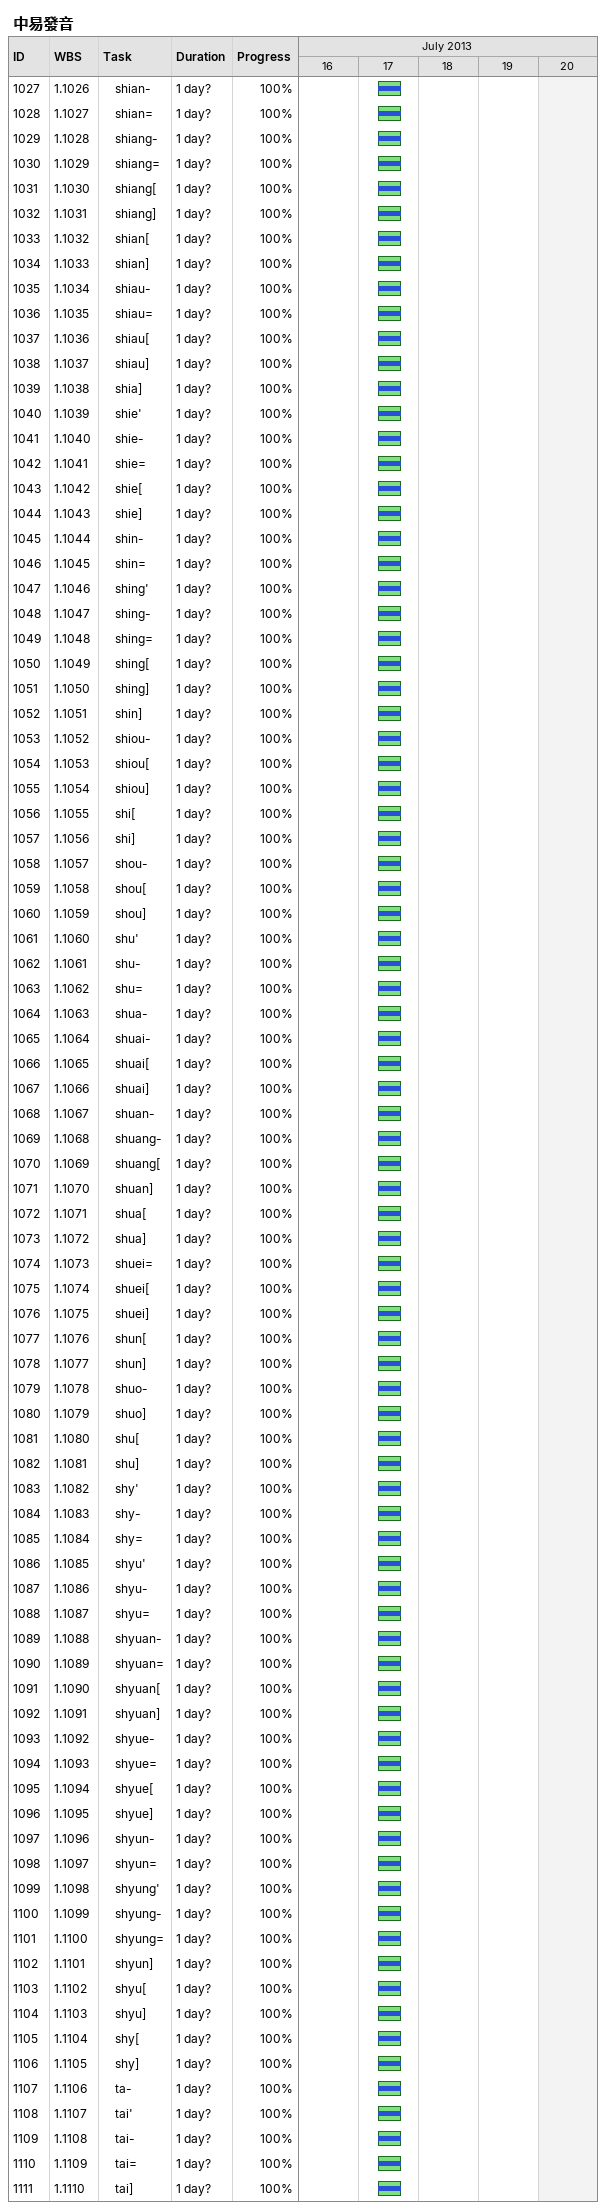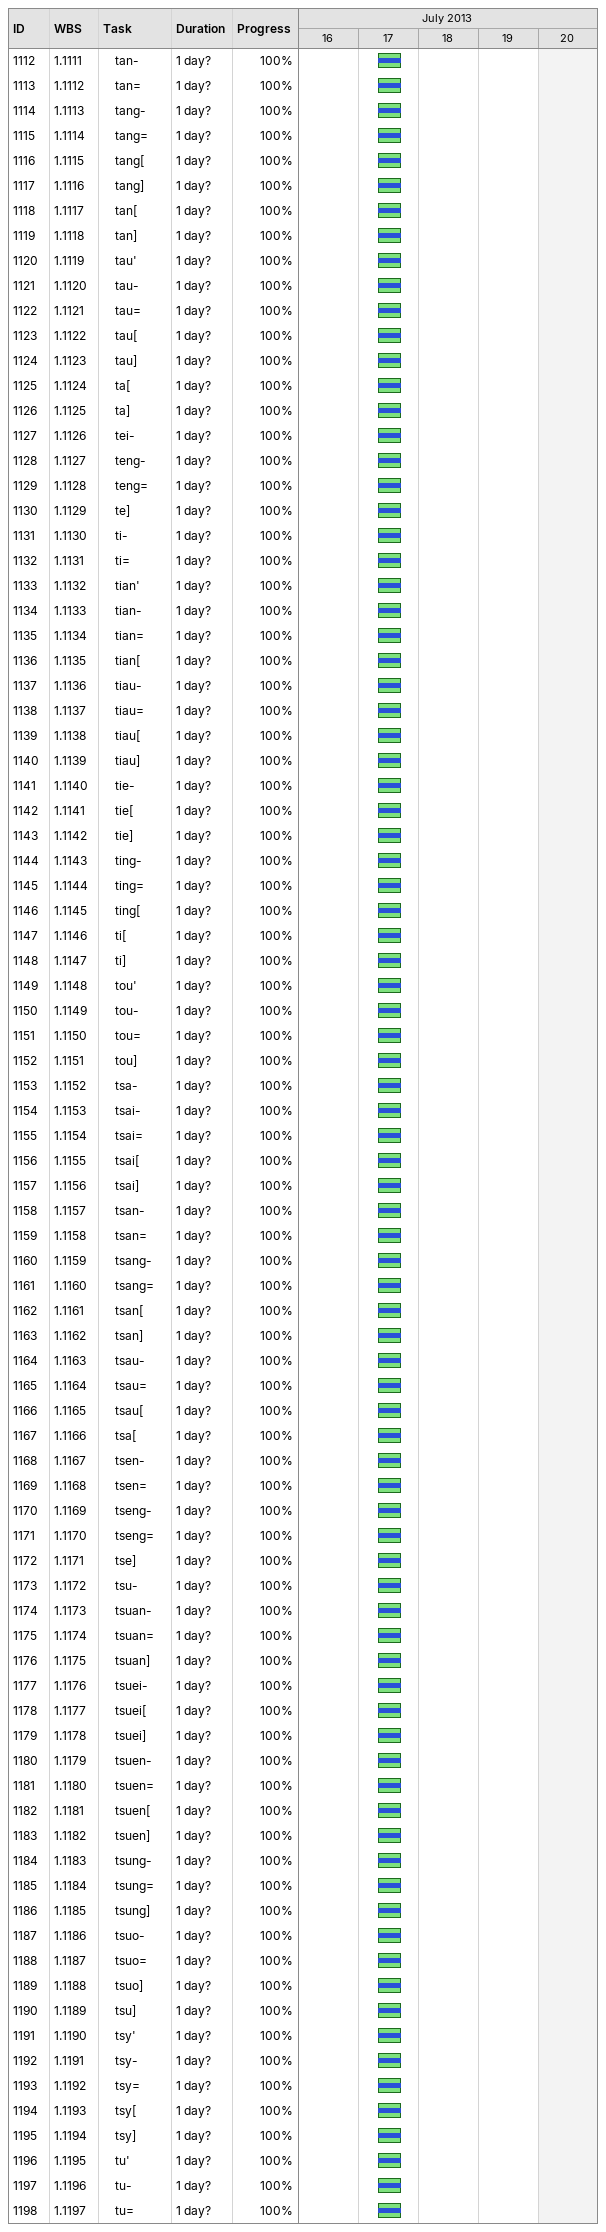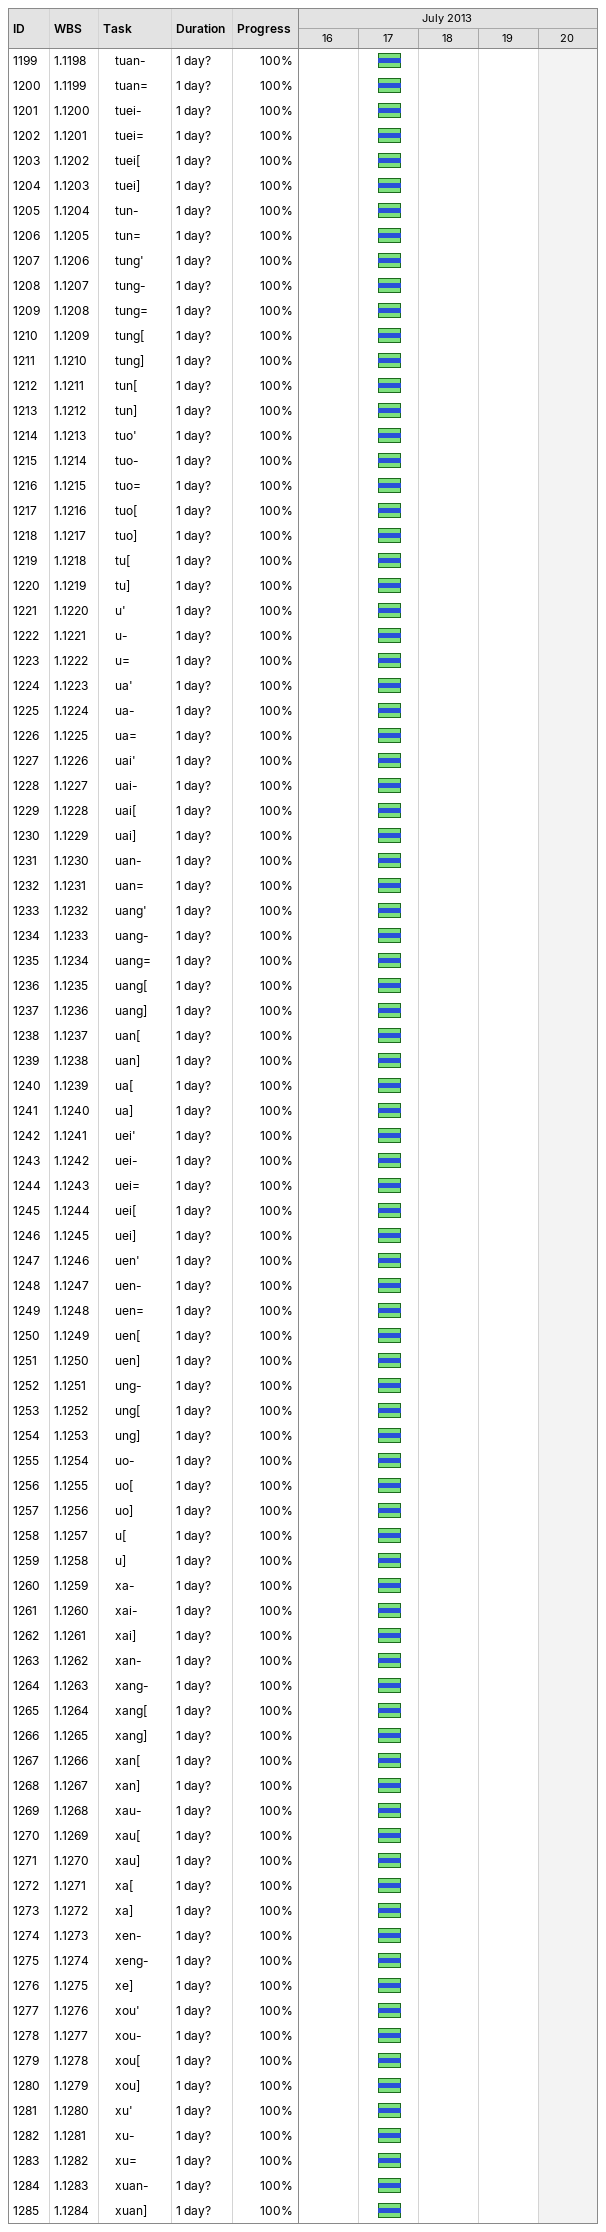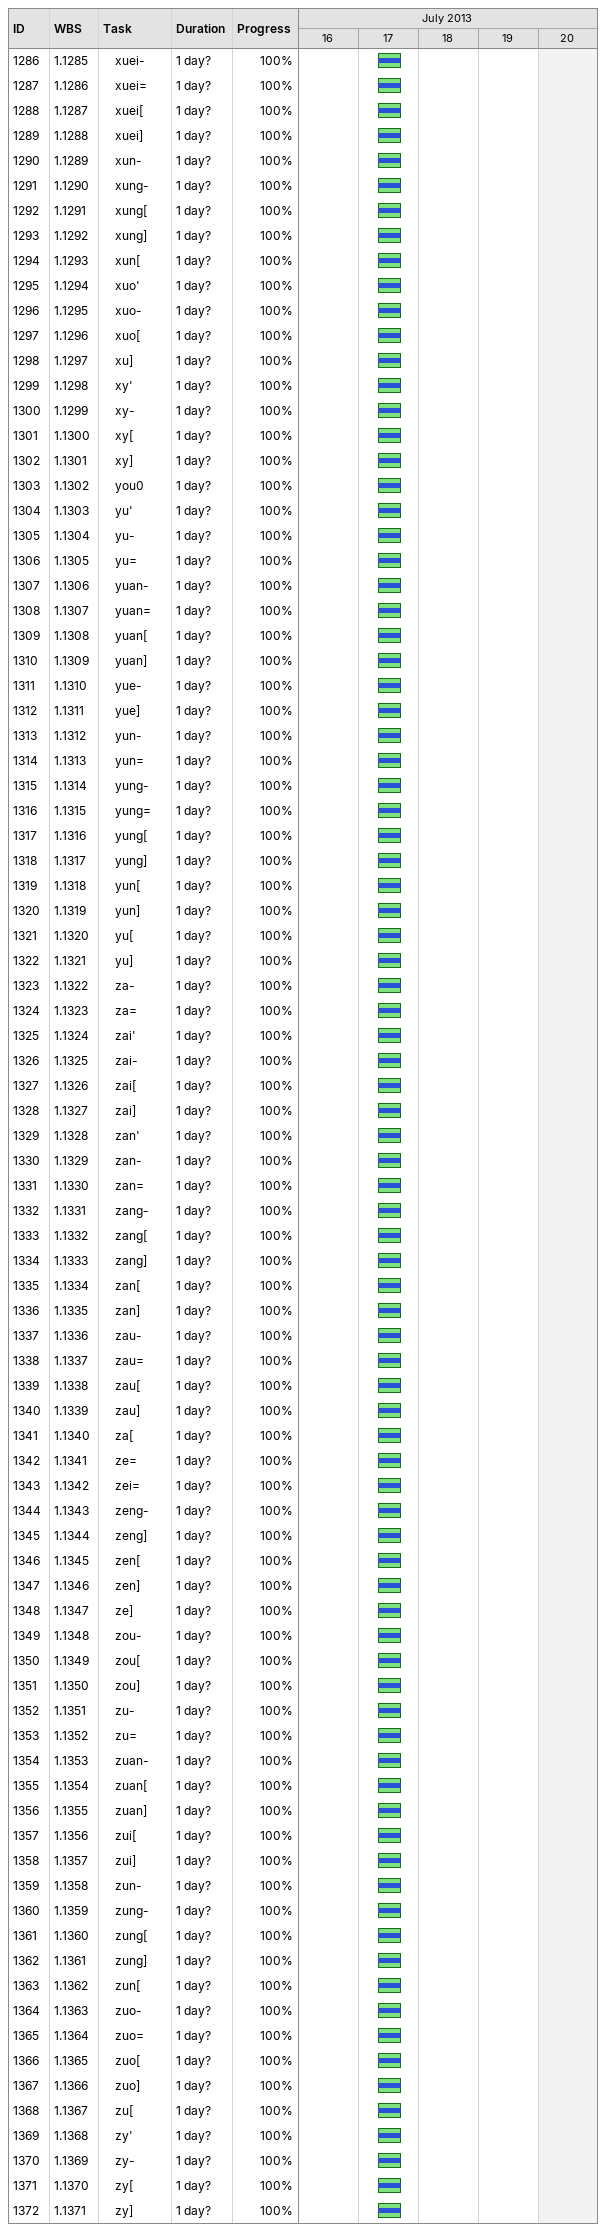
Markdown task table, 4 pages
中易發音

| ID | WBS | Task | Duration | Start | Finish | % complete |
|---|---|---|---|---|---|---|
| 1027 | 1.1026 | shian- | 1d? | 2013-07-17 | 2013-07-17 | 100 |
| 1028 | 1.1027 | shian= | 1d? | 2013-07-17 | 2013-07-17 | 100 |
| 1029 | 1.1028 | shiang- | 1d? | 2013-07-17 | 2013-07-17 | 100 |
| 1030 | 1.1029 | shiang= | 1d? | 2013-07-17 | 2013-07-17 | 100 |
| 1031 | 1.1030 | shiang[ | 1d? | 2013-07-17 | 2013-07-17 | 100 |
| 1032 | 1.1031 | shiang] | 1d? | 2013-07-17 | 2013-07-17 | 100 |
| 1033 | 1.1032 | shian[ | 1d? | 2013-07-17 | 2013-07-17 | 100 |
| 1034 | 1.1033 | shian] | 1d? | 2013-07-17 | 2013-07-17 | 100 |
| 1035 | 1.1034 | shiau- | 1d? | 2013-07-17 | 2013-07-17 | 100 |
| 1036 | 1.1035 | shiau= | 1d? | 2013-07-17 | 2013-07-17 | 100 |
| 1037 | 1.1036 | shiau[ | 1d? | 2013-07-17 | 2013-07-17 | 100 |
| 1038 | 1.1037 | shiau] | 1d? | 2013-07-17 | 2013-07-17 | 100 |
| 1039 | 1.1038 | shia] | 1d? | 2013-07-17 | 2013-07-17 | 100 |
| 1040 | 1.1039 | shie' | 1d? | 2013-07-17 | 2013-07-17 | 100 |
| 1041 | 1.1040 | shie- | 1d? | 2013-07-17 | 2013-07-17 | 100 |
| 1042 | 1.1041 | shie= | 1d? | 2013-07-17 | 2013-07-17 | 100 |
| 1043 | 1.1042 | shie[ | 1d? | 2013-07-17 | 2013-07-17 | 100 |
| 1044 | 1.1043 | shie] | 1d? | 2013-07-17 | 2013-07-17 | 100 |
| 1045 | 1.1044 | shin- | 1d? | 2013-07-17 | 2013-07-17 | 100 |
| 1046 | 1.1045 | shin= | 1d? | 2013-07-17 | 2013-07-17 | 100 |
| 1047 | 1.1046 | shing' | 1d? | 2013-07-17 | 2013-07-17 | 100 |
| 1048 | 1.1047 | shing- | 1d? | 2013-07-17 | 2013-07-17 | 100 |
| 1049 | 1.1048 | shing= | 1d? | 2013-07-17 | 2013-07-17 | 100 |
| 1050 | 1.1049 | shing[ | 1d? | 2013-07-17 | 2013-07-17 | 100 |
| 1051 | 1.1050 | shing] | 1d? | 2013-07-17 | 2013-07-17 | 100 |
| 1052 | 1.1051 | shin] | 1d? | 2013-07-17 | 2013-07-17 | 100 |
| 1053 | 1.1052 | shiou- | 1d? | 2013-07-17 | 2013-07-17 | 100 |
| 1054 | 1.1053 | shiou[ | 1d? | 2013-07-17 | 2013-07-17 | 100 |
| 1055 | 1.1054 | shiou] | 1d? | 2013-07-17 | 2013-07-17 | 100 |
| 1056 | 1.1055 | shi[ | 1d? | 2013-07-17 | 2013-07-17 | 100 |
| 1057 | 1.1056 | shi] | 1d? | 2013-07-17 | 2013-07-17 | 100 |
| 1058 | 1.1057 | shou- | 1d? | 2013-07-17 | 2013-07-17 | 100 |
| 1059 | 1.1058 | shou[ | 1d? | 2013-07-17 | 2013-07-17 | 100 |
| 1060 | 1.1059 | shou] | 1d? | 2013-07-17 | 2013-07-17 | 100 |
| 1061 | 1.1060 | shu' | 1d? | 2013-07-17 | 2013-07-17 | 100 |
| 1062 | 1.1061 | shu- | 1d? | 2013-07-17 | 2013-07-17 | 100 |
| 1063 | 1.1062 | shu= | 1d? | 2013-07-17 | 2013-07-17 | 100 |
| 1064 | 1.1063 | shua- | 1d? | 2013-07-17 | 2013-07-17 | 100 |
| 1065 | 1.1064 | shuai- | 1d? | 2013-07-17 | 2013-07-17 | 100 |
| 1066 | 1.1065 | shuai[ | 1d? | 2013-07-17 | 2013-07-17 | 100 |
| 1067 | 1.1066 | shuai] | 1d? | 2013-07-17 | 2013-07-17 | 100 |
| 1068 | 1.1067 | shuan- | 1d? | 2013-07-17 | 2013-07-17 | 100 |
| 1069 | 1.1068 | shuang- | 1d? | 2013-07-17 | 2013-07-17 | 100 |
| 1070 | 1.1069 | shuang[ | 1d? | 2013-07-17 | 2013-07-17 | 100 |
| 1071 | 1.1070 | shuan] | 1d? | 2013-07-17 | 2013-07-17 | 100 |
| 1072 | 1.1071 | shua[ | 1d? | 2013-07-17 | 2013-07-17 | 100 |
| 1073 | 1.1072 | shua] | 1d? | 2013-07-17 | 2013-07-17 | 100 |
| 1074 | 1.1073 | shuei= | 1d? | 2013-07-17 | 2013-07-17 | 100 |
| 1075 | 1.1074 | shuei[ | 1d? | 2013-07-17 | 2013-07-17 | 100 |
| 1076 | 1.1075 | shuei] | 1d? | 2013-07-17 | 2013-07-17 | 100 |
| 1077 | 1.1076 | shun[ | 1d? | 2013-07-17 | 2013-07-17 | 100 |
| 1078 | 1.1077 | shun] | 1d? | 2013-07-17 | 2013-07-17 | 100 |
| 1079 | 1.1078 | shuo- | 1d? | 2013-07-17 | 2013-07-17 | 100 |
| 1080 | 1.1079 | shuo] | 1d? | 2013-07-17 | 2013-07-17 | 100 |
| 1081 | 1.1080 | shu[ | 1d? | 2013-07-17 | 2013-07-17 | 100 |
| 1082 | 1.1081 | shu] | 1d? | 2013-07-17 | 2013-07-17 | 100 |
| 1083 | 1.1082 | shy' | 1d? | 2013-07-17 | 2013-07-17 | 100 |
| 1084 | 1.1083 | shy- | 1d? | 2013-07-17 | 2013-07-17 | 100 |
| 1085 | 1.1084 | shy= | 1d? | 2013-07-17 | 2013-07-17 | 100 |
| 1086 | 1.1085 | shyu' | 1d? | 2013-07-17 | 2013-07-17 | 100 |
| 1087 | 1.1086 | shyu- | 1d? | 2013-07-17 | 2013-07-17 | 100 |
| 1088 | 1.1087 | shyu= | 1d? | 2013-07-17 | 2013-07-17 | 100 |
| 1089 | 1.1088 | shyuan- | 1d? | 2013-07-17 | 2013-07-17 | 100 |
| 1090 | 1.1089 | shyuan= | 1d? | 2013-07-17 | 2013-07-17 | 100 |
| 1091 | 1.1090 | shyuan[ | 1d? | 2013-07-17 | 2013-07-17 | 100 |
| 1092 | 1.1091 | shyuan] | 1d? | 2013-07-17 | 2013-07-17 | 100 |
| 1093 | 1.1092 | shyue- | 1d? | 2013-07-17 | 2013-07-17 | 100 |
| 1094 | 1.1093 | shyue= | 1d? | 2013-07-17 | 2013-07-17 | 100 |
| 1095 | 1.1094 | shyue[ | 1d? | 2013-07-17 | 2013-07-17 | 100 |
| 1096 | 1.1095 | shyue] | 1d? | 2013-07-17 | 2013-07-17 | 100 |
| 1097 | 1.1096 | shyun- | 1d? | 2013-07-17 | 2013-07-17 | 100 |
| 1098 | 1.1097 | shyun= | 1d? | 2013-07-17 | 2013-07-17 | 100 |
| 1099 | 1.1098 | shyung' | 1d? | 2013-07-17 | 2013-07-17 | 100 |
| 1100 | 1.1099 | shyung- | 1d? | 2013-07-17 | 2013-07-17 | 100 |
| 1101 | 1.1100 | shyung= | 1d? | 2013-07-17 | 2013-07-17 | 100 |
| 1102 | 1.1101 | shyun] | 1d? | 2013-07-17 | 2013-07-17 | 100 |
| 1103 | 1.1102 | shyu[ | 1d? | 2013-07-17 | 2013-07-17 | 100 |
| 1104 | 1.1103 | shyu] | 1d? | 2013-07-17 | 2013-07-17 | 100 |
| 1105 | 1.1104 | shy[ | 1d? | 2013-07-17 | 2013-07-17 | 100 |
| 1106 | 1.1105 | shy] | 1d? | 2013-07-17 | 2013-07-17 | 100 |
| 1107 | 1.1106 | ta- | 1d? | 2013-07-17 | 2013-07-17 | 100 |
| 1108 | 1.1107 | tai' | 1d? | 2013-07-17 | 2013-07-17 | 100 |
| 1109 | 1.1108 | tai- | 1d? | 2013-07-17 | 2013-07-17 | 100 |
| 1110 | 1.1109 | tai= | 1d? | 2013-07-17 | 2013-07-17 | 100 |
| 1111 | 1.1110 | tai] | 1d? | 2013-07-17 | 2013-07-17 | 100 |
| 1112 | 1.1111 | tan- | 1d? | 2013-07-17 | 2013-07-17 | 100 |
| 1113 | 1.1112 | tan= | 1d? | 2013-07-17 | 2013-07-17 | 100 |
| 1114 | 1.1113 | tang- | 1d? | 2013-07-17 | 2013-07-17 | 100 |
| 1115 | 1.1114 | tang= | 1d? | 2013-07-17 | 2013-07-17 | 100 |
| 1116 | 1.1115 | tang[ | 1d? | 2013-07-17 | 2013-07-17 | 100 |
| 1117 | 1.1116 | tang] | 1d? | 2013-07-17 | 2013-07-17 | 100 |
| 1118 | 1.1117 | tan[ | 1d? | 2013-07-17 | 2013-07-17 | 100 |
| 1119 | 1.1118 | tan] | 1d? | 2013-07-17 | 2013-07-17 | 100 |
| 1120 | 1.1119 | tau' | 1d? | 2013-07-17 | 2013-07-17 | 100 |
| 1121 | 1.1120 | tau- | 1d? | 2013-07-17 | 2013-07-17 | 100 |
| 1122 | 1.1121 | tau= | 1d? | 2013-07-17 | 2013-07-17 | 100 |
| 1123 | 1.1122 | tau[ | 1d? | 2013-07-17 | 2013-07-17 | 100 |
| 1124 | 1.1123 | tau] | 1d? | 2013-07-17 | 2013-07-17 | 100 |
| 1125 | 1.1124 | ta[ | 1d? | 2013-07-17 | 2013-07-17 | 100 |
| 1126 | 1.1125 | ta] | 1d? | 2013-07-17 | 2013-07-17 | 100 |
| 1127 | 1.1126 | tei- | 1d? | 2013-07-17 | 2013-07-17 | 100 |
| 1128 | 1.1127 | teng- | 1d? | 2013-07-17 | 2013-07-17 | 100 |
| 1129 | 1.1128 | teng= | 1d? | 2013-07-17 | 2013-07-17 | 100 |
| 1130 | 1.1129 | te] | 1d? | 2013-07-17 | 2013-07-17 | 100 |
| 1131 | 1.1130 | ti- | 1d? | 2013-07-17 | 2013-07-17 | 100 |
| 1132 | 1.1131 | ti= | 1d? | 2013-07-17 | 2013-07-17 | 100 |
| 1133 | 1.1132 | tian' | 1d? | 2013-07-17 | 2013-07-17 | 100 |
| 1134 | 1.1133 | tian- | 1d? | 2013-07-17 | 2013-07-17 | 100 |
| 1135 | 1.1134 | tian= | 1d? | 2013-07-17 | 2013-07-17 | 100 |
| 1136 | 1.1135 | tian[ | 1d? | 2013-07-17 | 2013-07-17 | 100 |
| 1137 | 1.1136 | tiau- | 1d? | 2013-07-17 | 2013-07-17 | 100 |
| 1138 | 1.1137 | tiau= | 1d? | 2013-07-17 | 2013-07-17 | 100 |
| 1139 | 1.1138 | tiau[ | 1d? | 2013-07-17 | 2013-07-17 | 100 |
| 1140 | 1.1139 | tiau] | 1d? | 2013-07-17 | 2013-07-17 | 100 |
| 1141 | 1.1140 | tie- | 1d? | 2013-07-17 | 2013-07-17 | 100 |
| 1142 | 1.1141 | tie[ | 1d? | 2013-07-17 | 2013-07-17 | 100 |
| 1143 | 1.1142 | tie] | 1d? | 2013-07-17 | 2013-07-17 | 100 |
| 1144 | 1.1143 | ting- | 1d? | 2013-07-17 | 2013-07-17 | 100 |
| 1145 | 1.1144 | ting= | 1d? | 2013-07-17 | 2013-07-17 | 100 |
| 1146 | 1.1145 | ting[ | 1d? | 2013-07-17 | 2013-07-17 | 100 |
| 1147 | 1.1146 | ti[ | 1d? | 2013-07-17 | 2013-07-17 | 100 |
| 1148 | 1.1147 | ti] | 1d? | 2013-07-17 | 2013-07-17 | 100 |
| 1149 | 1.1148 | tou' | 1d? | 2013-07-17 | 2013-07-17 | 100 |
| 1150 | 1.1149 | tou- | 1d? | 2013-07-17 | 2013-07-17 | 100 |
| 1151 | 1.1150 | tou= | 1d? | 2013-07-17 | 2013-07-17 | 100 |
| 1152 | 1.1151 | tou] | 1d? | 2013-07-17 | 2013-07-17 | 100 |
| 1153 | 1.1152 | tsa- | 1d? | 2013-07-17 | 2013-07-17 | 100 |
| 1154 | 1.1153 | tsai- | 1d? | 2013-07-17 | 2013-07-17 | 100 |
| 1155 | 1.1154 | tsai= | 1d? | 2013-07-17 | 2013-07-17 | 100 |
| 1156 | 1.1155 | tsai[ | 1d? | 2013-07-17 | 2013-07-17 | 100 |
| 1157 | 1.1156 | tsai] | 1d? | 2013-07-17 | 2013-07-17 | 100 |
| 1158 | 1.1157 | tsan- | 1d? | 2013-07-17 | 2013-07-17 | 100 |
| 1159 | 1.1158 | tsan= | 1d? | 2013-07-17 | 2013-07-17 | 100 |
| 1160 | 1.1159 | tsang- | 1d? | 2013-07-17 | 2013-07-17 | 100 |
| 1161 | 1.1160 | tsang= | 1d? | 2013-07-17 | 2013-07-17 | 100 |
| 1162 | 1.1161 | tsan[ | 1d? | 2013-07-17 | 2013-07-17 | 100 |
| 1163 | 1.1162 | tsan] | 1d? | 2013-07-17 | 2013-07-17 | 100 |
| 1164 | 1.1163 | tsau- | 1d? | 2013-07-17 | 2013-07-17 | 100 |
| 1165 | 1.1164 | tsau= | 1d? | 2013-07-17 | 2013-07-17 | 100 |
| 1166 | 1.1165 | tsau[ | 1d? | 2013-07-17 | 2013-07-17 | 100 |
| 1167 | 1.1166 | tsa[ | 1d? | 2013-07-17 | 2013-07-17 | 100 |
| 1168 | 1.1167 | tsen- | 1d? | 2013-07-17 | 2013-07-17 | 100 |
| 1169 | 1.1168 | tsen= | 1d? | 2013-07-17 | 2013-07-17 | 100 |
| 1170 | 1.1169 | tseng- | 1d? | 2013-07-17 | 2013-07-17 | 100 |
| 1171 | 1.1170 | tseng= | 1d? | 2013-07-17 | 2013-07-17 | 100 |
| 1172 | 1.1171 | tse] | 1d? | 2013-07-17 | 2013-07-17 | 100 |
| 1173 | 1.1172 | tsu- | 1d? | 2013-07-17 | 2013-07-17 | 100 |
| 1174 | 1.1173 | tsuan- | 1d? | 2013-07-17 | 2013-07-17 | 100 |
| 1175 | 1.1174 | tsuan= | 1d? | 2013-07-17 | 2013-07-17 | 100 |
| 1176 | 1.1175 | tsuan] | 1d? | 2013-07-17 | 2013-07-17 | 100 |
| 1177 | 1.1176 | tsuei- | 1d? | 2013-07-17 | 2013-07-17 | 100 |
| 1178 | 1.1177 | tsuei[ | 1d? | 2013-07-17 | 2013-07-17 | 100 |
| 1179 | 1.1178 | tsuei] | 1d? | 2013-07-17 | 2013-07-17 | 100 |
| 1180 | 1.1179 | tsuen- | 1d? | 2013-07-17 | 2013-07-17 | 100 |
| 1181 | 1.1180 | tsuen= | 1d? | 2013-07-17 | 2013-07-17 | 100 |
| 1182 | 1.1181 | tsuen[ | 1d? | 2013-07-17 | 2013-07-17 | 100 |
| 1183 | 1.1182 | tsuen] | 1d? | 2013-07-17 | 2013-07-17 | 100 |
| 1184 | 1.1183 | tsung- | 1d? | 2013-07-17 | 2013-07-17 | 100 |
| 1185 | 1.1184 | tsung= | 1d? | 2013-07-17 | 2013-07-17 | 100 |
| 1186 | 1.1185 | tsung] | 1d? | 2013-07-17 | 2013-07-17 | 100 |
| 1187 | 1.1186 | tsuo- | 1d? | 2013-07-17 | 2013-07-17 | 100 |
| 1188 | 1.1187 | tsuo= | 1d? | 2013-07-17 | 2013-07-17 | 100 |
| 1189 | 1.1188 | tsuo] | 1d? | 2013-07-17 | 2013-07-17 | 100 |
| 1190 | 1.1189 | tsu] | 1d? | 2013-07-17 | 2013-07-17 | 100 |
| 1191 | 1.1190 | tsy' | 1d? | 2013-07-17 | 2013-07-17 | 100 |
| 1192 | 1.1191 | tsy- | 1d? | 2013-07-17 | 2013-07-17 | 100 |
| 1193 | 1.1192 | tsy= | 1d? | 2013-07-17 | 2013-07-17 | 100 |
| 1194 | 1.1193 | tsy[ | 1d? | 2013-07-17 | 2013-07-17 | 100 |
| 1195 | 1.1194 | tsy] | 1d? | 2013-07-17 | 2013-07-17 | 100 |
| 1196 | 1.1195 | tu' | 1d? | 2013-07-17 | 2013-07-17 | 100 |
| 1197 | 1.1196 | tu- | 1d? | 2013-07-17 | 2013-07-17 | 100 |
| 1198 | 1.1197 | tu= | 1d? | 2013-07-17 | 2013-07-17 | 100 |
| 1199 | 1.1198 | tuan- | 1d? | 2013-07-17 | 2013-07-17 | 100 |
| 1200 | 1.1199 | tuan= | 1d? | 2013-07-17 | 2013-07-17 | 100 |
| 1201 | 1.1200 | tuei- | 1d? | 2013-07-17 | 2013-07-17 | 100 |
| 1202 | 1.1201 | tuei= | 1d? | 2013-07-17 | 2013-07-17 | 100 |
| 1203 | 1.1202 | tuei[ | 1d? | 2013-07-17 | 2013-07-17 | 100 |
| 1204 | 1.1203 | tuei] | 1d? | 2013-07-17 | 2013-07-17 | 100 |
| 1205 | 1.1204 | tun- | 1d? | 2013-07-17 | 2013-07-17 | 100 |
| 1206 | 1.1205 | tun= | 1d? | 2013-07-17 | 2013-07-17 | 100 |
| 1207 | 1.1206 | tung' | 1d? | 2013-07-17 | 2013-07-17 | 100 |
| 1208 | 1.1207 | tung- | 1d? | 2013-07-17 | 2013-07-17 | 100 |
| 1209 | 1.1208 | tung= | 1d? | 2013-07-17 | 2013-07-17 | 100 |
| 1210 | 1.1209 | tung[ | 1d? | 2013-07-17 | 2013-07-17 | 100 |
| 1211 | 1.1210 | tung] | 1d? | 2013-07-17 | 2013-07-17 | 100 |
| 1212 | 1.1211 | tun[ | 1d? | 2013-07-17 | 2013-07-17 | 100 |
| 1213 | 1.1212 | tun] | 1d? | 2013-07-17 | 2013-07-17 | 100 |
| 1214 | 1.1213 | tuo' | 1d? | 2013-07-17 | 2013-07-17 | 100 |
| 1215 | 1.1214 | tuo- | 1d? | 2013-07-17 | 2013-07-17 | 100 |
| 1216 | 1.1215 | tuo= | 1d? | 2013-07-17 | 2013-07-17 | 100 |
| 1217 | 1.1216 | tuo[ | 1d? | 2013-07-17 | 2013-07-17 | 100 |
| 1218 | 1.1217 | tuo] | 1d? | 2013-07-17 | 2013-07-17 | 100 |
| 1219 | 1.1218 | tu[ | 1d? | 2013-07-17 | 2013-07-17 | 100 |
| 1220 | 1.1219 | tu] | 1d? | 2013-07-17 | 2013-07-17 | 100 |
| 1221 | 1.1220 | u' | 1d? | 2013-07-17 | 2013-07-17 | 100 |
| 1222 | 1.1221 | u- | 1d? | 2013-07-17 | 2013-07-17 | 100 |
| 1223 | 1.1222 | u= | 1d? | 2013-07-17 | 2013-07-17 | 100 |
| 1224 | 1.1223 | ua' | 1d? | 2013-07-17 | 2013-07-17 | 100 |
| 1225 | 1.1224 | ua- | 1d? | 2013-07-17 | 2013-07-17 | 100 |
| 1226 | 1.1225 | ua= | 1d? | 2013-07-17 | 2013-07-17 | 100 |
| 1227 | 1.1226 | uai' | 1d? | 2013-07-17 | 2013-07-17 | 100 |
| 1228 | 1.1227 | uai- | 1d? | 2013-07-17 | 2013-07-17 | 100 |
| 1229 | 1.1228 | uai[ | 1d? | 2013-07-17 | 2013-07-17 | 100 |
| 1230 | 1.1229 | uai] | 1d? | 2013-07-17 | 2013-07-17 | 100 |
| 1231 | 1.1230 | uan- | 1d? | 2013-07-17 | 2013-07-17 | 100 |
| 1232 | 1.1231 | uan= | 1d? | 2013-07-17 | 2013-07-17 | 100 |
| 1233 | 1.1232 | uang' | 1d? | 2013-07-17 | 2013-07-17 | 100 |
| 1234 | 1.1233 | uang- | 1d? | 2013-07-17 | 2013-07-17 | 100 |
| 1235 | 1.1234 | uang= | 1d? | 2013-07-17 | 2013-07-17 | 100 |
| 1236 | 1.1235 | uang[ | 1d? | 2013-07-17 | 2013-07-17 | 100 |
| 1237 | 1.1236 | uang] | 1d? | 2013-07-17 | 2013-07-17 | 100 |
| 1238 | 1.1237 | uan[ | 1d? | 2013-07-17 | 2013-07-17 | 100 |
| 1239 | 1.1238 | uan] | 1d? | 2013-07-17 | 2013-07-17 | 100 |
| 1240 | 1.1239 | ua[ | 1d? | 2013-07-17 | 2013-07-17 | 100 |
| 1241 | 1.1240 | ua] | 1d? | 2013-07-17 | 2013-07-17 | 100 |
| 1242 | 1.1241 | uei' | 1d? | 2013-07-17 | 2013-07-17 | 100 |
| 1243 | 1.1242 | uei- | 1d? | 2013-07-17 | 2013-07-17 | 100 |
| 1244 | 1.1243 | uei= | 1d? | 2013-07-17 | 2013-07-17 | 100 |
| 1245 | 1.1244 | uei[ | 1d? | 2013-07-17 | 2013-07-17 | 100 |
| 1246 | 1.1245 | uei] | 1d? | 2013-07-17 | 2013-07-17 | 100 |
| 1247 | 1.1246 | uen' | 1d? | 2013-07-17 | 2013-07-17 | 100 |
| 1248 | 1.1247 | uen- | 1d? | 2013-07-17 | 2013-07-17 | 100 |
| 1249 | 1.1248 | uen= | 1d? | 2013-07-17 | 2013-07-17 | 100 |
| 1250 | 1.1249 | uen[ | 1d? | 2013-07-17 | 2013-07-17 | 100 |
| 1251 | 1.1250 | uen] | 1d? | 2013-07-17 | 2013-07-17 | 100 |
| 1252 | 1.1251 | ung- | 1d? | 2013-07-17 | 2013-07-17 | 100 |
| 1253 | 1.1252 | ung[ | 1d? | 2013-07-17 | 2013-07-17 | 100 |
| 1254 | 1.1253 | ung] | 1d? | 2013-07-17 | 2013-07-17 | 100 |
| 1255 | 1.1254 | uo- | 1d? | 2013-07-17 | 2013-07-17 | 100 |
| 1256 | 1.1255 | uo[ | 1d? | 2013-07-17 | 2013-07-17 | 100 |
| 1257 | 1.1256 | uo] | 1d? | 2013-07-17 | 2013-07-17 | 100 |
| 1258 | 1.1257 | u[ | 1d? | 2013-07-17 | 2013-07-17 | 100 |
| 1259 | 1.1258 | u] | 1d? | 2013-07-17 | 2013-07-17 | 100 |
| 1260 | 1.1259 | xa- | 1d? | 2013-07-17 | 2013-07-17 | 100 |
| 1261 | 1.1260 | xai- | 1d? | 2013-07-17 | 2013-07-17 | 100 |
| 1262 | 1.1261 | xai] | 1d? | 2013-07-17 | 2013-07-17 | 100 |
| 1263 | 1.1262 | xan- | 1d? | 2013-07-17 | 2013-07-17 | 100 |
| 1264 | 1.1263 | xang- | 1d? | 2013-07-17 | 2013-07-17 | 100 |
| 1265 | 1.1264 | xang[ | 1d? | 2013-07-17 | 2013-07-17 | 100 |
| 1266 | 1.1265 | xang] | 1d? | 2013-07-17 | 2013-07-17 | 100 |
| 1267 | 1.1266 | xan[ | 1d? | 2013-07-17 | 2013-07-17 | 100 |
| 1268 | 1.1267 | xan] | 1d? | 2013-07-17 | 2013-07-17 | 100 |
| 1269 | 1.1268 | xau- | 1d? | 2013-07-17 | 2013-07-17 | 100 |
| 1270 | 1.1269 | xau[ | 1d? | 2013-07-17 | 2013-07-17 | 100 |
| 1271 | 1.1270 | xau] | 1d? | 2013-07-17 | 2013-07-17 | 100 |
| 1272 | 1.1271 | xa[ | 1d? | 2013-07-17 | 2013-07-17 | 100 |
| 1273 | 1.1272 | xa] | 1d? | 2013-07-17 | 2013-07-17 | 100 |
| 1274 | 1.1273 | xen- | 1d? | 2013-07-17 | 2013-07-17 | 100 |
| 1275 | 1.1274 | xeng- | 1d? | 2013-07-17 | 2013-07-17 | 100 |
| 1276 | 1.1275 | xe] | 1d? | 2013-07-17 | 2013-07-17 | 100 |
| 1277 | 1.1276 | xou' | 1d? | 2013-07-17 | 2013-07-17 | 100 |
| 1278 | 1.1277 | xou- | 1d? | 2013-07-17 | 2013-07-17 | 100 |
| 1279 | 1.1278 | xou[ | 1d? | 2013-07-17 | 2013-07-17 | 100 |
| 1280 | 1.1279 | xou] | 1d? | 2013-07-17 | 2013-07-17 | 100 |
| 1281 | 1.1280 | xu' | 1d? | 2013-07-17 | 2013-07-17 | 100 |
| 1282 | 1.1281 | xu- | 1d? | 2013-07-17 | 2013-07-17 | 100 |
| 1283 | 1.1282 | xu= | 1d? | 2013-07-17 | 2013-07-17 | 100 |
| 1284 | 1.1283 | xuan- | 1d? | 2013-07-17 | 2013-07-17 | 100 |
| 1285 | 1.1284 | xuan] | 1d? | 2013-07-17 | 2013-07-17 | 100 |
| 1286 | 1.1285 | xuei- | 1d? | 2013-07-17 | 2013-07-17 | 100 |
| 1287 | 1.1286 | xuei= | 1d? | 2013-07-17 | 2013-07-17 | 100 |
| 1288 | 1.1287 | xuei[ | 1d? | 2013-07-17 | 2013-07-17 | 100 |
| 1289 | 1.1288 | xuei] | 1d? | 2013-07-17 | 2013-07-17 | 100 |
| 1290 | 1.1289 | xun- | 1d? | 2013-07-17 | 2013-07-17 | 100 |
| 1291 | 1.1290 | xung- | 1d? | 2013-07-17 | 2013-07-17 | 100 |
| 1292 | 1.1291 | xung[ | 1d? | 2013-07-17 | 2013-07-17 | 100 |
| 1293 | 1.1292 | xung] | 1d? | 2013-07-17 | 2013-07-17 | 100 |
| 1294 | 1.1293 | xun[ | 1d? | 2013-07-17 | 2013-07-17 | 100 |
| 1295 | 1.1294 | xuo' | 1d? | 2013-07-17 | 2013-07-17 | 100 |
| 1296 | 1.1295 | xuo- | 1d? | 2013-07-17 | 2013-07-17 | 100 |
| 1297 | 1.1296 | xuo[ | 1d? | 2013-07-17 | 2013-07-17 | 100 |
| 1298 | 1.1297 | xu] | 1d? | 2013-07-17 | 2013-07-17 | 100 |
| 1299 | 1.1298 | xy' | 1d? | 2013-07-17 | 2013-07-17 | 100 |
| 1300 | 1.1299 | xy- | 1d? | 2013-07-17 | 2013-07-17 | 100 |
| 1301 | 1.1300 | xy[ | 1d? | 2013-07-17 | 2013-07-17 | 100 |
| 1302 | 1.1301 | xy] | 1d? | 2013-07-17 | 2013-07-17 | 100 |
| 1303 | 1.1302 | you0 | 1d? | 2013-07-17 | 2013-07-17 | 100 |
| 1304 | 1.1303 | yu' | 1d? | 2013-07-17 | 2013-07-17 | 100 |
| 1305 | 1.1304 | yu- | 1d? | 2013-07-17 | 2013-07-17 | 100 |
| 1306 | 1.1305 | yu= | 1d? | 2013-07-17 | 2013-07-17 | 100 |
| 1307 | 1.1306 | yuan- | 1d? | 2013-07-17 | 2013-07-17 | 100 |
| 1308 | 1.1307 | yuan= | 1d? | 2013-07-17 | 2013-07-17 | 100 |
| 1309 | 1.1308 | yuan[ | 1d? | 2013-07-17 | 2013-07-17 | 100 |
| 1310 | 1.1309 | yuan] | 1d? | 2013-07-17 | 2013-07-17 | 100 |
| 1311 | 1.1310 | yue- | 1d? | 2013-07-17 | 2013-07-17 | 100 |
| 1312 | 1.1311 | yue] | 1d? | 2013-07-17 | 2013-07-17 | 100 |
| 1313 | 1.1312 | yun- | 1d? | 2013-07-17 | 2013-07-17 | 100 |
| 1314 | 1.1313 | yun= | 1d? | 2013-07-17 | 2013-07-17 | 100 |
| 1315 | 1.1314 | yung- | 1d? | 2013-07-17 | 2013-07-17 | 100 |
| 1316 | 1.1315 | yung= | 1d? | 2013-07-17 | 2013-07-17 | 100 |
| 1317 | 1.1316 | yung[ | 1d? | 2013-07-17 | 2013-07-17 | 100 |
| 1318 | 1.1317 | yung] | 1d? | 2013-07-17 | 2013-07-17 | 100 |
| 1319 | 1.1318 | yun[ | 1d? | 2013-07-17 | 2013-07-17 | 100 |
| 1320 | 1.1319 | yun] | 1d? | 2013-07-17 | 2013-07-17 | 100 |
| 1321 | 1.1320 | yu[ | 1d? | 2013-07-17 | 2013-07-17 | 100 |
| 1322 | 1.1321 | yu] | 1d? | 2013-07-17 | 2013-07-17 | 100 |
| 1323 | 1.1322 | za- | 1d? | 2013-07-17 | 2013-07-17 | 100 |
| 1324 | 1.1323 | za= | 1d? | 2013-07-17 | 2013-07-17 | 100 |
| 1325 | 1.1324 | zai' | 1d? | 2013-07-17 | 2013-07-17 | 100 |
| 1326 | 1.1325 | zai- | 1d? | 2013-07-17 | 2013-07-17 | 100 |
| 1327 | 1.1326 | zai[ | 1d? | 2013-07-17 | 2013-07-17 | 100 |
| 1328 | 1.1327 | zai] | 1d? | 2013-07-17 | 2013-07-17 | 100 |
| 1329 | 1.1328 | zan' | 1d? | 2013-07-17 | 2013-07-17 | 100 |
| 1330 | 1.1329 | zan- | 1d? | 2013-07-17 | 2013-07-17 | 100 |
| 1331 | 1.1330 | zan= | 1d? | 2013-07-17 | 2013-07-17 | 100 |
| 1332 | 1.1331 | zang- | 1d? | 2013-07-17 | 2013-07-17 | 100 |
| 1333 | 1.1332 | zang[ | 1d? | 2013-07-17 | 2013-07-17 | 100 |
| 1334 | 1.1333 | zang] | 1d? | 2013-07-17 | 2013-07-17 | 100 |
| 1335 | 1.1334 | zan[ | 1d? | 2013-07-17 | 2013-07-17 | 100 |
| 1336 | 1.1335 | zan] | 1d? | 2013-07-17 | 2013-07-17 | 100 |
| 1337 | 1.1336 | zau- | 1d? | 2013-07-17 | 2013-07-17 | 100 |
| 1338 | 1.1337 | zau= | 1d? | 2013-07-17 | 2013-07-17 | 100 |
| 1339 | 1.1338 | zau[ | 1d? | 2013-07-17 | 2013-07-17 | 100 |
| 1340 | 1.1339 | zau] | 1d? | 2013-07-17 | 2013-07-17 | 100 |
| 1341 | 1.1340 | za[ | 1d? | 2013-07-17 | 2013-07-17 | 100 |
| 1342 | 1.1341 | ze= | 1d? | 2013-07-17 | 2013-07-17 | 100 |
| 1343 | 1.1342 | zei= | 1d? | 2013-07-17 | 2013-07-17 | 100 |
| 1344 | 1.1343 | zeng- | 1d? | 2013-07-17 | 2013-07-17 | 100 |
| 1345 | 1.1344 | zeng] | 1d? | 2013-07-17 | 2013-07-17 | 100 |
| 1346 | 1.1345 | zen[ | 1d? | 2013-07-17 | 2013-07-17 | 100 |
| 1347 | 1.1346 | zen] | 1d? | 2013-07-17 | 2013-07-17 | 100 |
| 1348 | 1.1347 | ze] | 1d? | 2013-07-17 | 2013-07-17 | 100 |
| 1349 | 1.1348 | zou- | 1d? | 2013-07-17 | 2013-07-17 | 100 |
| 1350 | 1.1349 | zou[ | 1d? | 2013-07-17 | 2013-07-17 | 100 |
| 1351 | 1.1350 | zou] | 1d? | 2013-07-17 | 2013-07-17 | 100 |
| 1352 | 1.1351 | zu- | 1d? | 2013-07-17 | 2013-07-17 | 100 |
| 1353 | 1.1352 | zu= | 1d? | 2013-07-17 | 2013-07-17 | 100 |
| 1354 | 1.1353 | zuan- | 1d? | 2013-07-17 | 2013-07-17 | 100 |
| 1355 | 1.1354 | zuan[ | 1d? | 2013-07-17 | 2013-07-17 | 100 |
| 1356 | 1.1355 | zuan] | 1d? | 2013-07-17 | 2013-07-17 | 100 |
| 1357 | 1.1356 | zui[ | 1d? | 2013-07-17 | 2013-07-17 | 100 |
| 1358 | 1.1357 | zui] | 1d? | 2013-07-17 | 2013-07-17 | 100 |
| 1359 | 1.1358 | zun- | 1d? | 2013-07-17 | 2013-07-17 | 100 |
| 1360 | 1.1359 | zung- | 1d? | 2013-07-17 | 2013-07-17 | 100 |
| 1361 | 1.1360 | zung[ | 1d? | 2013-07-17 | 2013-07-17 | 100 |
| 1362 | 1.1361 | zung] | 1d? | 2013-07-17 | 2013-07-17 | 100 |
| 1363 | 1.1362 | zun[ | 1d? | 2013-07-17 | 2013-07-17 | 100 |
| 1364 | 1.1363 | zuo- | 1d? | 2013-07-17 | 2013-07-17 | 100 |
| 1365 | 1.1364 | zuo= | 1d? | 2013-07-17 | 2013-07-17 | 100 |
| 1366 | 1.1365 | zuo[ | 1d? | 2013-07-17 | 2013-07-17 | 100 |
| 1367 | 1.1366 | zuo] | 1d? | 2013-07-17 | 2013-07-17 | 100 |
| 1368 | 1.1367 | zu[ | 1d? | 2013-07-17 | 2013-07-17 | 100 |
| 1369 | 1.1368 | zy' | 1d? | 2013-07-17 | 2013-07-17 | 100 |
| 1370 | 1.1369 | zy- | 1d? | 2013-07-17 | 2013-07-17 | 100 |
| 1371 | 1.1370 | zy[ | 1d? | 2013-07-17 | 2013-07-17 | 100 |
| 1372 | 1.1371 | zy] | 1d? | 2013-07-17 | 2013-07-17 | 100 |
